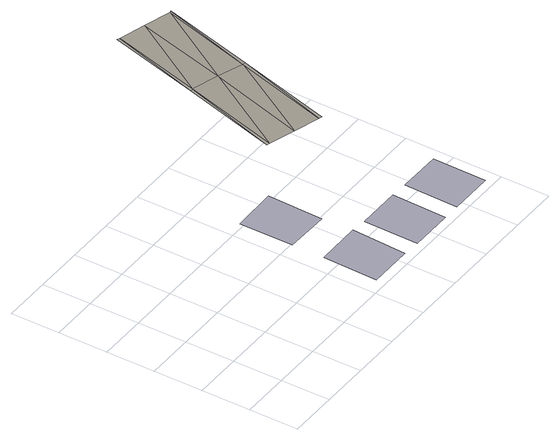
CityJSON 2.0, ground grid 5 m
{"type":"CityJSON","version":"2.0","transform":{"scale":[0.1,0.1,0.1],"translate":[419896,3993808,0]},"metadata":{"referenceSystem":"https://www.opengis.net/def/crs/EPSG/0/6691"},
"CityObjects":{
"bridge1":{"type":"Bridge","attributes":{"function":"05"},"geometry":[{"type":"MultiSurface","lod":"2","boundaries":[[[0,1,2]],[[3,4,1]],[[5,6,7]],[[8,5,7]],[[9,10,11]],[[12,5,9]],[[1,11,3]],[[0,9,1]],[[1,4,2]],[[13,4,3]],[[6,14,7]],[[10,5,8]],[[5,10,9]],[[6,5,12]],[[9,11,1]],[[12,9,0]]],"semantics":{"surfaces":[{"type":"OuterFloorSurface"}],"values":[0,0,0,0,0,0,0,0,0,0,0,0,0,0,0,0]}}]},
"bridge2":{"type":"Bridge","attributes":{"function":"05"},"geometry":[{"type":"MultiSurface","lod":"3","boundaries":[[[15,16,17,18]]]}]},
"bridge3":{"type":"Bridge","attributes":{"function":"05"},"geometry":[{"type":"MultiSurface","lod":"2","boundaries":[[[19,20,21,22]],[[23,24,25,26]],[[27,28,29,30]]]}]}
},
"vertices":[
[9,18,249],[38,118,248],[6,19,249],[65,212,247],[35,118,248],[92,101,248],[63,2,249],[95,100,248],[122,196,247],[65,109,249],[120,196,247],[92,204,247],[36,10,249],[62,213,247],[66,1,249],
[213,98,0],[213,154,2],[168,154,0],[168,99,0],
[212,10,0],[213,65,2],[168,66,0],[167,10,0],[275,9,0],[276,65,0],[231,65,0],[230,9,0],[338,9,0],[339,64,0],[294,64,0],[293,9,0]
]}
